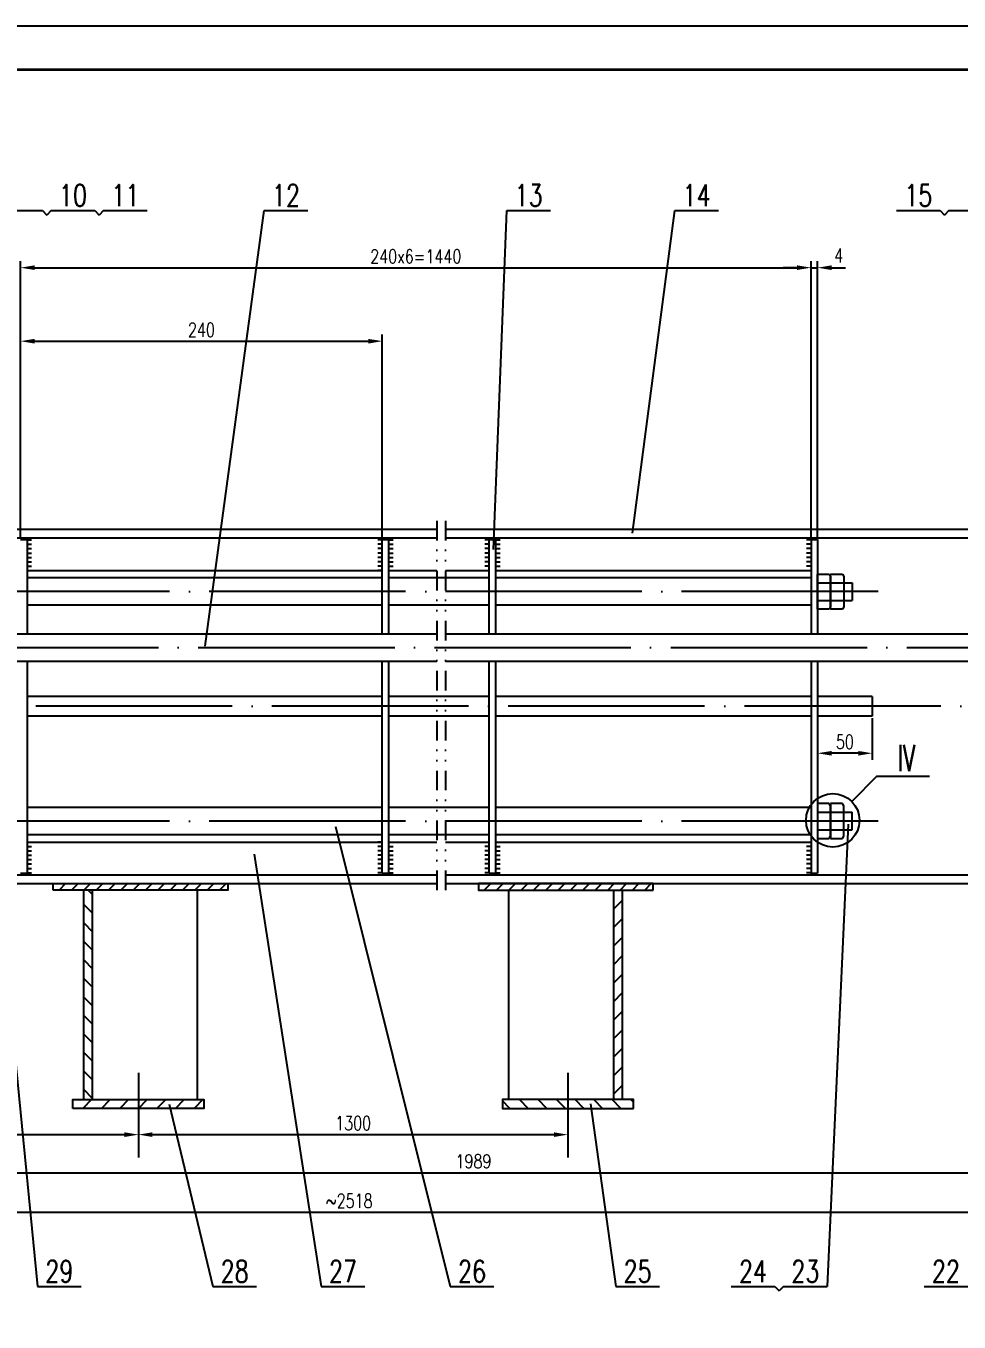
# Model space of a CAD drawing. Extents: x 2423 to 4272, y 1058 to 1658.
# Drawn here: x 2634.5 to 2848.2, y 1354.6 to 1651.6 of the extents above; entities that cross this region are included whole.
import ezdxf
from ezdxf.enums import TextEntityAlignment as Align

# ---------------------------------------------------------------- set-up
doc = ezdxf.new("R2010")
doc.units = 0
doc.header["$LTSCALE"] = 9
doc.header["$MEASUREMENT"] = 0
doc.linetypes.add('DASHDOT', pattern=[6, 5, -0.5, 0, -0.5])
doc.linetypes.add('DIVIDE', pattern=[1.25, 0.5, -0.25, 0, -0.25, 0, -0.25])
doc.layers.get('0').update_dxf_attribs({"linetype": 'CONTINUOUS'})
doc.layers.get('DEFPOINTS').update_dxf_attribs({"linetype": 'CONTINUOUS'})
for name, color, linetype in [('1', 2, 'CONTINUOUS'), ('2', 1, 'CONTINUOUS'), ('3', 2, 'DASHDOT'), ('6', 6, 'DIVIDE')]:
    doc.layers.add(name, color=color, linetype=linetype)
doc.styles.add('HZ', font='txt', dxfattribs={"width": 0.75, "bigfont": 'hztxt'})
doc.styles.get("Standard").update_dxf_attribs({"font": 'simplex', "width": 0.75, "bigfont": 'hztxt'})
doc.dimstyles.get("Standard").update_dxf_attribs({"dimtxt": 0.18, "dimasz": 0.18, "dimexe": 0.18, "dimexo": 0.0625, "dimgap": 0.09, "dimtad": 0, "dimtih": 1, "dimtoh": 1, "dimdec": 4, "dimzin": 0, "dimdsep": 46, "dimtxsty": 'Standard', "dimcen": 0.09, "dimadec": 0, "dimazin": 0, "dimtfac": 1, "dimtdec": 4, "dimtofl": 0, "dimtmove": 0, "dimatfit": 3, "dimfxl": 0, "dimtolj": 1, "dimtzin": 0, "dimarcsym": 0})

# ---------------------------------------------------------------- blocks, each defined once
blk = doc.blocks.new('*D9')
at = {"color": 0, "linetype": 'ByBlock'}
for p, q in [((2633.27, 2223.85), (2633.27, 2270.27)), ((2716.12, 2223.85), (2716.12, 2270.27)), ((2636.47, 2268.77), (2712.92, 2268.77))]:
    blk.add_line(p, q, dxfattribs=at)
for points in [[(2636.47, 2269.3), (2636.47, 2268.23), (2633.27, 2268.77)], [(2712.92, 2269.3), (2712.92, 2268.23), (2716.12, 2268.77)]]:
    blk.add_solid(points, dxfattribs=at)
at = {"layer": 'DEFPOINTS', "color": 0, "linetype": 'ByBlock'}
for p in [(2716.12, 2268.77), (2633.27, 2223.35), (2716.12, 2223.35)]:
    blk.add_point(p, dxfattribs=at)
at = {"color": 0, "linetype": 'ByBlock', "insert": (2674.69, 2271.37), "char_height": 3.2, "attachment_point": 5, "style": 'HZ'}
blk.add_mtext('\\A1;240', dxfattribs=at)
blk = doc.blocks.new('*D10')
at = {"color": 0, "linetype": 'ByBlock'}
for p, q in [((2633.27, 2223.85), (2633.27, 2287.11)), ((2814.31, 2223.85), (2814.31, 2287.11)), ((2636.47, 2285.61), (2811.11, 2285.61))]:
    blk.add_line(p, q, dxfattribs=at)
for points in [[(2636.47, 2286.14), (2636.47, 2285.08), (2633.27, 2285.61)], [(2811.11, 2286.14), (2811.11, 2285.08), (2814.31, 2285.61)]]:
    blk.add_solid(points, dxfattribs=at)
at = {"layer": 'DEFPOINTS', "color": 0, "linetype": 'ByBlock'}
for p in [(2814.31, 2285.61), (2633.27, 2223.35), (2814.31, 2223.35)]:
    blk.add_point(p, dxfattribs=at)
at = {"color": 0, "linetype": 'ByBlock', "insert": (2723.79, 2288.21), "char_height": 3.2, "attachment_point": 5, "style": 'HZ'}
blk.add_mtext('\\A1;240x6=1440', dxfattribs=at)
blk = doc.blocks.new('*D16')
at = {"color": 0, "linetype": 'ByBlock'}
for p, q in [((2466.43, 2184.6), (2466.43, 2067.66)), ((2932.31, 2184.6), (2932.31, 2067.66)), ((2469.63, 2069.16), (2929.11, 2069.16))]:
    blk.add_line(p, q, dxfattribs=at)
for points in [[(2469.63, 2069.69), (2469.63, 2068.63), (2466.43, 2069.16)], [(2929.11, 2069.69), (2929.11, 2068.63), (2932.31, 2069.16)]]:
    blk.add_solid(points, dxfattribs=at)
at = {"layer": 'DEFPOINTS', "color": 0, "linetype": 'ByBlock'}
for p in [(2466.43, 2185.1), (2932.31, 2185.1), (2932.31, 2069.16)]:
    blk.add_point(p, dxfattribs=at)
at = {"color": 0, "linetype": 'ByBlock', "insert": (2699.37, 2071.76), "char_height": 3.2, "attachment_point": 5, "style": 'HZ'}
blk.add_mtext('\\A1;~2518', dxfattribs=at)
blk = doc.blocks.new('*D47')
at = {"color": 0, "linetype": 'ByBlock'}
for p, q in [((2815.81, 1492.9), (2815.81, 1483.39)), ((2828.31, 1492.9), (2828.31, 1483.39)), ((2825.11, 1484.89), (2819.01, 1484.89))]:
    blk.add_line(p, q, dxfattribs=at)
for points in [[(2819.01, 1485.42), (2819.01, 1484.35), (2815.81, 1484.89)], [(2825.11, 1485.42), (2825.11, 1484.35), (2828.31, 1484.89)]]:
    blk.add_solid(points, dxfattribs=at)
at = {"layer": 'DEFPOINTS', "color": 0, "linetype": 'ByBlock'}
for p in [(2815.81, 1493.4), (2828.31, 1493.4), (2815.81, 1484.89)]:
    blk.add_point(p, dxfattribs=at)
at = {"color": 0, "linetype": 'ByBlock', "insert": (2822.06, 1487.49), "char_height": 3.2, "attachment_point": 5, "style": 'HZ'}
blk.add_mtext('\\A1;50', dxfattribs=at)

msp = doc.modelspace()

# ---------------------------------------------------------------- linework, layer by layer
at = {"color": 0, "linetype": 'ByBlock'}
for p, q in [((2811.108, 1596.154), (2807.908, 1596.154)), ((2814.308, 1534.396), (2814.308, 1597.654)), ((2814.308, 1596.154), (2815.808, 1596.154)), ((2815.808, 1534.396), (2815.808, 1597.654)), ((2819.008, 1596.154), (2822.208, 1596.154)), ((2660.266, 1403.021), (2660.266, 1396.004)), ((2660.267, 1403.021), (2660.267, 1396.004)), ((2758.623, 1403.021), (2758.623, 1396.004)), ((2570.716, 1397.504), (2657.066, 1397.504)), ((2663.467, 1397.504), (2755.423, 1397.504)), ((2566.766, 1388.786), (2907.245, 1388.786))]:
    msp.add_line(p, q, dxfattribs=at)
for points in [[(2811.108, 1596.687), (2811.108, 1595.621), (2814.308, 1596.154)], [(2819.008, 1596.687), (2819.008, 1595.621), (2815.808, 1596.154)], [(2657.066, 1398.037), (2657.066, 1396.971), (2660.266, 1397.504)], [(2663.467, 1398.037), (2663.467, 1396.971), (2660.267, 1397.504)], [(2755.423, 1398.037), (2755.423, 1396.971), (2758.623, 1397.504)]]:
    msp.add_solid(points, dxfattribs=at)
at = {"layer": '1'}
for p, q in [((2638.266, 1609.222), (2639.266, 1608.222)), ((2640.266, 1609.222), (2639.266, 1608.222)), ((2650.266, 1609.222), (2651.266, 1608.222)), ((2652.266, 1609.222), (2651.266, 1608.222)), ((2675.572, 1509.467), (2689.047, 1609.222)), ((2741.553, 1531.582), (2744.623, 1609.222)), ((2773.403, 1535.31), (2783.104, 1609.222)), ((2843.888, 1609.222), (2844.888, 1608.222)), ((2845.888, 1609.222), (2844.888, 1608.222)), ((2634.766, 1533.771), (2635.766, 1533.771)), ((2634.766, 1532.771), (2635.766, 1532.771)), ((2716.123, 1533.771), (2715.123, 1533.771)), ((2716.123, 1532.771), (2715.123, 1532.771)), ((2717.623, 1533.771), (2718.623, 1533.771)), ((2717.623, 1532.771), (2718.623, 1532.771)), ((2740.623, 1533.771), (2739.623, 1533.771)), ((2740.623, 1532.771), (2739.623, 1532.771)), ((2742.123, 1533.771), (2743.123, 1533.771)), ((2742.123, 1532.771), (2743.123, 1532.771)), ((2814.308, 1533.771), (2813.308, 1533.771)), ((2814.308, 1532.771), (2813.308, 1532.771)), ((2634.766, 1531.771), (2635.766, 1531.771)), ((2634.766, 1530.771), (2635.766, 1530.771)), ((2634.766, 1529.771), (2635.766, 1529.771)), ((2716.123, 1531.771), (2715.123, 1531.771)), ((2716.123, 1530.771), (2715.123, 1530.771)), ((2716.123, 1529.771), (2715.123, 1529.771)), ((2717.623, 1531.771), (2718.623, 1531.771)), ((2717.623, 1530.771), (2718.623, 1530.771)), ((2717.623, 1529.771), (2718.623, 1529.771)), ((2740.623, 1531.771), (2739.623, 1531.771)), ((2740.623, 1530.771), (2739.623, 1530.771)), ((2740.623, 1529.771), (2739.623, 1529.771)), ((2742.123, 1531.771), (2743.123, 1531.771)), ((2742.123, 1530.771), (2743.123, 1530.771)), ((2742.123, 1529.771), (2743.123, 1529.771)), ((2814.308, 1531.771), (2813.308, 1531.771)), ((2814.308, 1530.771), (2813.308, 1530.771)), ((2814.308, 1529.771), (2813.308, 1529.771)), ((2634.766, 1528.771), (2635.766, 1528.771)), ((2634.766, 1527.771), (2635.766, 1527.771)), ((2634.766, 1526.771), (2635.766, 1526.771)), ((2716.123, 1528.771), (2715.123, 1528.771)), ((2716.123, 1527.771), (2715.123, 1527.771)), ((2716.123, 1526.771), (2715.123, 1526.771)), ((2717.623, 1528.771), (2718.623, 1528.771)), ((2717.623, 1527.771), (2718.623, 1527.771)), ((2717.623, 1526.771), (2718.623, 1526.771)), ((2740.623, 1528.771), (2739.623, 1528.771)), ((2740.623, 1527.771), (2739.623, 1527.771)), ((2742.123, 1528.771), (2743.123, 1528.771)), ((2742.123, 1527.771), (2743.123, 1527.771)), ((2814.308, 1528.771), (2813.308, 1528.771)), ((2814.308, 1527.771), (2813.308, 1527.771)), ((2829.417, 1479.643), (2823.623, 1473.849)), ((2829.417, 1479.643), (2841.417, 1479.643)), ((2626.806, 1468.143), (2637.126, 1362.683)), ((2705.405, 1468.143), (2731.684, 1362.683)), ((2822.855, 1468.651), (2818.025, 1362.683)), ((2634.766, 1464.521), (2635.766, 1464.521)), ((2716.123, 1464.521), (2715.123, 1464.521)), ((2717.623, 1464.521), (2718.623, 1464.521)), ((2634.766, 1463.521), (2635.766, 1463.521)), ((2634.766, 1462.521), (2635.766, 1462.521)), ((2634.766, 1461.521), (2635.766, 1461.521)), ((2686.787, 1461.796), (2702.117, 1362.683)), ((2716.123, 1463.521), (2715.123, 1463.521)), ((2716.123, 1462.521), (2715.123, 1462.521)), ((2716.123, 1461.521), (2715.123, 1461.521)), ((2717.623, 1463.521), (2718.623, 1463.521)), ((2717.623, 1462.521), (2718.623, 1462.521)), ((2717.623, 1461.521), (2718.623, 1461.521)), ((2740.623, 1463.521), (2739.623, 1463.521)), ((2740.623, 1462.521), (2739.623, 1462.521)), ((2740.623, 1461.521), (2739.623, 1461.521)), ((2742.123, 1463.521), (2743.123, 1463.521)), ((2742.123, 1462.521), (2743.123, 1462.521)), ((2742.123, 1461.521), (2743.123, 1461.521)), ((2814.308, 1463.521), (2813.308, 1463.521)), ((2814.308, 1462.521), (2813.308, 1462.521)), ((2814.308, 1461.521), (2813.308, 1461.521)), ((2634.766, 1460.521), (2635.766, 1460.521)), ((2634.766, 1459.521), (2635.766, 1459.521)), ((2634.766, 1458.521), (2635.766, 1458.521)), ((2716.123, 1460.521), (2715.123, 1460.521)), ((2716.123, 1459.521), (2715.123, 1459.521)), ((2716.123, 1458.521), (2715.123, 1458.521)), ((2717.623, 1460.521), (2718.623, 1460.521)), ((2717.623, 1459.521), (2718.623, 1459.521)), ((2717.623, 1458.521), (2718.623, 1458.521)), ((2740.623, 1460.521), (2739.623, 1460.521)), ((2740.623, 1459.521), (2739.623, 1459.521)), ((2740.623, 1458.521), (2739.623, 1458.521)), ((2742.123, 1460.521), (2743.123, 1460.521)), ((2742.123, 1459.521), (2743.123, 1459.521)), ((2742.123, 1458.521), (2743.123, 1458.521)), ((2814.308, 1460.521), (2813.308, 1460.521)), ((2814.308, 1459.521), (2813.308, 1459.521)), ((2814.308, 1458.521), (2813.308, 1458.521)), ((2634.766, 1457.521), (2635.766, 1457.521)), ((2716.123, 1457.521), (2715.123, 1457.521)), ((2717.623, 1457.521), (2718.623, 1457.521)), ((2740.623, 1457.521), (2739.623, 1457.521)), ((2742.123, 1457.521), (2743.123, 1457.521)), ((2814.308, 1457.521), (2813.308, 1457.521)), ((2643.597, 1455.021), (2642.097, 1453.521)), ((2644.925, 1453.521), (2646.425, 1455.021)), ((2649.253, 1455.021), (2647.753, 1453.521)), ((2648.738, 1453.521), (2649.766, 1452.493)), ((2650.581, 1453.521), (2652.081, 1455.021)), ((2654.909, 1455.021), (2653.409, 1453.521)), ((2656.237, 1453.521), (2657.737, 1455.021)), ((2660.565, 1455.021), (2659.065, 1453.521)), ((2661.893, 1453.521), (2663.393, 1455.021)), ((2666.221, 1455.021), (2664.721, 1453.521)), ((2667.549, 1453.521), (2669.049, 1455.021)), ((2671.877, 1455.021), (2670.377, 1453.521)), ((2673.205, 1453.521), (2674.705, 1455.021)), ((2677.533, 1455.021), (2676.033, 1453.521)), ((2678.861, 1453.521), (2680.361, 1455.021)), ((2740.956, 1455.021), (2739.457, 1453.521)), ((2742.285, 1453.521), (2743.784, 1455.021)), ((2746.612, 1455.021), (2745.113, 1453.521)), ((2747.941, 1453.521), (2749.44, 1455.021)), ((2752.268, 1455.021), (2750.769, 1453.521)), ((2753.597, 1453.521), (2755.096, 1455.021)), ((2757.924, 1455.021), (2756.425, 1453.521)), ((2759.253, 1453.521), (2760.752, 1455.021)), ((2763.58, 1455.021), (2762.081, 1453.521)), ((2764.909, 1453.521), (2766.408, 1455.021)), ((2769.236, 1455.021), (2767.737, 1453.521)), ((2770.565, 1453.521), (2772.064, 1455.021)), ((2774.892, 1455.021), (2773.393, 1453.521)), ((2776.221, 1453.521), (2777.72, 1455.021)), ((2649.766, 1448.25), (2647.766, 1450.25)), ((2771.123, 1451.251), (2769.123, 1449.25)), ((2769.123, 1445.007), (2771.123, 1447.007)), ((2647.766, 1446.007), (2649.766, 1444.006)), ((2649.766, 1439.763), (2647.766, 1441.764)), ((2771.123, 1442.764), (2769.123, 1440.764)), ((2647.766, 1437.52), (2649.766, 1435.52)), ((2769.123, 1436.52), (2771.123, 1438.521)), ((2649.766, 1431.277), (2647.766, 1433.277)), ((2771.123, 1434.278), (2769.123, 1432.277)), ((2647.766, 1429.034), (2649.766, 1427.033)), ((2769.123, 1428.034), (2771.123, 1430.034)), ((2771.123, 1425.791), (2769.123, 1423.79)), ((2649.766, 1422.79), (2647.766, 1424.791)), ((2647.766, 1420.547), (2649.766, 1418.547)), ((2769.123, 1419.547), (2771.123, 1421.548)), ((2771.123, 1417.305), (2769.123, 1415.304)), ((2649.766, 1414.304), (2647.766, 1416.304)), ((2647.766, 1412.061), (2649.766, 1410.06)), ((2660.266, 1411.646), (2660.266, 1392.268)), ((2758.623, 1411.646), (2758.623, 1392.268)), ((2769.123, 1411.061), (2771.123, 1413.061)), ((2649.766, 1405.817), (2647.766, 1407.818)), ((2771.123, 1408.818), (2769.123, 1406.817)), ((2649.54, 1405.521), (2647.541, 1403.521)), ((2651.783, 1403.521), (2653.782, 1405.521)), ((2658.024, 1405.521), (2656.025, 1403.521)), ((2660.267, 1403.521), (2662.266, 1405.521)), ((2666.508, 1405.521), (2664.509, 1403.521)), ((2668.751, 1403.521), (2670.751, 1405.521)), ((2674.993, 1405.521), (2672.993, 1403.521)), ((2745.32, 1403.521), (2743.623, 1405.218)), ((2747.563, 1405.521), (2749.562, 1403.521)), ((2753.804, 1403.521), (2751.805, 1405.521)), ((2756.047, 1405.521), (2758.046, 1403.521)), ((2762.288, 1403.521), (2760.289, 1405.521)), ((2764.531, 1405.521), (2766.53, 1403.521)), ((2770.772, 1403.521), (2768.773, 1405.521)), ((2773.015, 1405.521), (2773.623, 1404.912)), ((2667.304, 1404.506), (2677.304, 1362.683)), ((2763.826, 1404.579), (2769.581, 1362.683)), ((2806.025, 1362.683), (2807.025, 1361.683)), ((2808.025, 1362.683), (2807.025, 1361.683))]:
    msp.add_line(p, q, dxfattribs=at)
msp.add_lwpolyline([(2423, 1057.552), (2423, 1651.552), (3264, 1651.552), (3264, 1057.552)], close=True, dxfattribs=at)
msp.add_circle((2819.292, 1469.518), 6.125, dxfattribs=at)
at = {"layer": '2'}
for p, q in [((2628.266, 1609.222), (2638.266, 1609.222)), ((2640.266, 1609.222), (2650.266, 1609.222)), ((2652.266, 1609.222), (2662.266, 1609.222)), ((2689.047, 1609.222), (2699.047, 1609.222)), ((2744.623, 1609.222), (2754.623, 1609.222)), ((2783.104, 1609.222), (2793.104, 1609.222)), ((2833.888, 1609.222), (2843.888, 1609.222)), ((2845.888, 1609.222), (2855.888, 1609.222)), ((2611.141, 1536.271), (2728.623, 1536.271)), ((2730.623, 1536.271), (2874.743, 1536.271)), ((2611.141, 1534.271), (2728.623, 1534.271)), ((2633.266, 1533.896), (2634.766, 1533.896)), ((2634.766, 1534.271), (2634.766, 1512.271)), ((2716.123, 1533.896), (2717.623, 1533.896)), ((2716.123, 1512.271), (2716.123, 1533.896)), ((2717.623, 1512.271), (2717.623, 1533.896)), ((2730.623, 1534.271), (2898.995, 1534.271)), ((2740.623, 1533.896), (2742.123, 1533.896)), ((2740.623, 1512.271), (2740.623, 1533.896)), ((2742.123, 1512.271), (2742.123, 1533.896)), ((2814.308, 1534.271), (2814.308, 1512.271)), ((2814.308, 1533.896), (2815.808, 1533.896)), ((2815.808, 1533.896), (2815.808, 1512.271)), ((2634.766, 1526.771), (2716.123, 1526.771)), ((2717.623, 1526.771), (2728.623, 1526.771)), ((2730.623, 1526.771), (2740.623, 1526.771)), ((2742.123, 1526.771), (2814.308, 1526.771)), ((2716.123, 1525.056), (2634.766, 1525.056)), ((2740.623, 1525.056), (2717.623, 1525.056)), ((2814.308, 1525.056), (2742.123, 1525.056)), ((2815.808, 1517.931), (2815.808, 1525.931)), ((2815.808, 1525.931), (2818.498, 1525.931)), ((2815.808, 1523.931), (2821.808, 1523.931)), ((2818.498, 1525.931), (2818.808, 1525.395)), ((2818.808, 1517.931), (2818.808, 1525.931)), ((2818.808, 1525.931), (2821.498, 1525.931)), ((2818.808, 1525.395), (2818.808, 1518.467)), ((2818.808, 1523.931), (2821.808, 1523.931)), ((2821.498, 1525.931), (2821.808, 1525.395)), ((2821.808, 1525.395), (2821.808, 1518.467)), ((2821.808, 1523.931), (2823.708, 1523.931)), ((2823.708, 1523.931), (2823.708, 1519.931)), ((2716.123, 1518.806), (2634.766, 1518.806)), ((2740.623, 1518.806), (2717.623, 1518.806)), ((2814.308, 1518.806), (2742.123, 1518.806)), ((2815.808, 1519.931), (2821.808, 1519.931)), ((2818.498, 1517.931), (2815.808, 1517.931)), ((2818.808, 1518.467), (2818.498, 1517.931)), ((2818.808, 1519.931), (2821.808, 1519.931)), ((2821.498, 1517.931), (2818.808, 1517.931)), ((2821.808, 1518.467), (2821.498, 1517.931)), ((2821.808, 1519.931), (2823.708, 1519.931)), ((2566.141, 1512.271), (2728.623, 1512.271)), ((2730.623, 1512.271), (2907.87, 1512.271)), ((2566.141, 1506.021), (2728.623, 1506.021)), ((2634.766, 1506.021), (2634.766, 1457.021)), ((2716.123, 1457.396), (2716.123, 1506.021)), ((2717.623, 1457.396), (2717.623, 1506.021)), ((2730.623, 1506.021), (2907.87, 1506.021)), ((2740.623, 1457.396), (2740.623, 1506.021)), ((2742.123, 1457.396), (2742.123, 1506.021)), ((2814.308, 1506.021), (2814.308, 1457.021)), ((2815.808, 1506.021), (2815.808, 1457.396)), ((2716.123, 1497.896), (2634.766, 1497.896)), ((2740.623, 1497.896), (2717.623, 1497.896)), ((2814.308, 1497.896), (2742.123, 1497.896)), ((2828.308, 1497.896), (2815.808, 1497.896)), ((2828.308, 1497.896), (2828.308, 1493.396)), ((2716.123, 1493.396), (2634.766, 1493.396)), ((2740.623, 1493.396), (2717.623, 1493.396)), ((2814.308, 1493.396), (2742.123, 1493.396)), ((2828.308, 1493.396), (2815.808, 1493.396)), ((2815.808, 1473.361), (2815.808, 1465.361)), ((2818.498, 1473.361), (2815.808, 1473.361)), ((2818.808, 1472.825), (2818.498, 1473.361)), ((2818.808, 1473.361), (2818.808, 1465.361)), ((2821.498, 1473.361), (2818.808, 1473.361)), ((2821.808, 1472.825), (2821.498, 1473.361)), ((2716.123, 1472.486), (2634.766, 1472.486)), ((2740.623, 1472.486), (2717.623, 1472.486)), ((2814.308, 1472.486), (2742.123, 1472.486)), ((2815.808, 1471.361), (2821.808, 1471.361)), ((2818.808, 1465.897), (2818.808, 1472.825)), ((2818.808, 1471.361), (2821.808, 1471.361)), ((2821.808, 1465.897), (2821.808, 1472.825)), ((2821.808, 1471.361), (2823.708, 1471.361)), ((2823.708, 1467.361), (2823.708, 1471.361)), ((2815.808, 1467.361), (2821.808, 1467.361)), ((2818.808, 1467.361), (2821.808, 1467.361)), ((2821.808, 1467.361), (2823.708, 1467.361)), ((2716.123, 1466.236), (2634.766, 1466.236)), ((2634.766, 1464.521), (2716.123, 1464.521)), ((2740.623, 1466.236), (2717.623, 1466.236)), ((2717.623, 1464.521), (2728.623, 1464.521)), ((2730.623, 1464.521), (2740.623, 1464.521)), ((2814.308, 1466.236), (2742.123, 1466.236)), ((2742.123, 1464.521), (2814.308, 1464.521)), ((2815.808, 1465.361), (2818.498, 1465.361)), ((2818.498, 1465.361), (2818.808, 1465.897)), ((2818.808, 1465.361), (2821.498, 1465.361)), ((2821.498, 1465.361), (2821.808, 1465.897)), ((2575.016, 1457.021), (2728.623, 1457.021)), ((2633.266, 1457.396), (2634.766, 1457.396)), ((2716.123, 1457.396), (2717.623, 1457.396)), ((2730.623, 1457.021), (2875.495, 1457.021)), ((2740.623, 1457.396), (2742.123, 1457.396)), ((2814.308, 1457.396), (2815.808, 1457.396)), ((2596.521, 1455.021), (2728.623, 1455.021)), ((2647.766, 1405.521), (2647.766, 1453.521)), ((2649.766, 1405.521), (2649.766, 1453.521)), ((2673.766, 1405.521), (2673.766, 1453.521)), ((2730.623, 1455.021), (2875.495, 1455.021)), ((2745.123, 1405.521), (2745.123, 1453.521)), ((2769.123, 1405.521), (2769.123, 1453.521)), ((2771.123, 1405.521), (2771.123, 1453.521)), ((2637.126, 1362.683), (2647.126, 1362.683)), ((2677.304, 1362.683), (2687.304, 1362.683)), ((2702.117, 1362.683), (2712.117, 1362.683)), ((2731.684, 1362.683), (2741.684, 1362.683)), ((2769.581, 1362.683), (2779.581, 1362.683)), ((2796.025, 1362.683), (2806.025, 1362.683)), ((2808.025, 1362.683), (2818.025, 1362.683)), ((2840.198, 1362.683), (2850.198, 1362.683))]:
    msp.add_line(p, q, dxfattribs=at)
at = {"layer": '2', "const_width": 0.6}
msp.add_lwpolyline([(2448, 1067.552), (2448, 1641.552), (3254, 1641.552), (3254, 1067.552)], close=True, dxfattribs=at)
at = {"layer": '2'}
for points in [[(2640.766, 1453.521), (2640.766, 1455.021), (2680.766, 1455.021), (2680.766, 1453.521)], [(2778.123, 1453.521), (2778.123, 1455.021), (2738.123, 1455.021), (2738.123, 1453.521)], [(2645.266, 1403.521), (2645.266, 1405.521), (2675.266, 1405.521), (2675.266, 1403.521)], [(2773.623, 1403.521), (2773.623, 1405.521), (2743.623, 1405.521), (2743.623, 1403.521)]]:
    msp.add_lwpolyline(points, close=True, dxfattribs=at)
at = {"layer": '3'}
for p, q in [((2829.659, 1521.931), (2570.965, 1521.931)), ((2565.766, 1509.146), (2908.933, 1509.146)), ((2952.245, 1495.646), (2465.971, 1495.646)), ((2829.659, 1469.361), (2570.965, 1469.361))]:
    msp.add_line(p, q, dxfattribs=at)
at = {"layer": '6'}
for p, q in [((2728.623, 1538.146), (2728.623, 1453.146)), ((2730.623, 1538.146), (2730.623, 1453.146))]:
    msp.add_line(p, q, dxfattribs=at)
at = {"layer": 'DEFPOINTS', "color": 0, "linetype": 'ByBlock'}
for p in [(2815.808, 1596.154), (2660.266, 1403.521), (2660.267, 1403.521), (2758.623, 1403.521), (2660.266, 1397.504), (2758.623, 1397.504)]:
    msp.add_point(p, dxfattribs=at)

# ---------------------------------------------------------------- texts
at = {"color": 0, "linetype": 'ByBlock', "char_height": 3.2, "attachment_point": 5, "style": 'HZ'}
for s, insert in [('4', (2820.64, 1598.938)), ('1300', (2709.445, 1400.104)), ('1989', (2737.006, 1391.386))]:
    msp.add_mtext(s, dxfattribs=dict(at, insert=insert))
at = {"layer": '1', "style": 'HZ'}
for s, height, width, p in [('10', 4.9925, 0.75, (2645.266, 1610.222)), ('11', 4.9925, 0.75, (2657.266, 1610.222)), ('12', 4.9925, 0.75, (2694.047, 1610.222)), ('13', 4.9925, 0.75, (2749.623, 1610.222)), ('14', 4.9925, 0.75, (2788.104, 1610.222)), ('15', 4.9925, 0.75, (2838.888, 1610.222)), ('IV', 6, 0.6, (2836.192, 1480.795)), ('29', 4.9925, 0.75, (2642.126, 1363.683)), ('28', 4.9925, 0.75, (2682.304, 1363.683)), ('27', 4.9925, 0.75, (2707.117, 1363.683)), ('26', 4.9925, 0.75, (2736.684, 1363.683)), ('25', 4.9925, 0.75, (2774.581, 1363.683)), ('24', 4.9925, 0.75, (2801.025, 1363.683)), ('23', 4.9925, 0.75, (2813.025, 1363.683)), ('22', 4.9925, 0.75, (2845.198, 1363.683))]:
    msp.add_text(s, height=height, dxfattribs=dict(at, width=width)).set_placement(p, align=Align.CENTER)

# ---------------------------------------------------------------- dimensions: what is measured, and where the dimension line sits
at = {"layer": '1'}
for base, p1, p2, text, picture, middle, set_off in [((2814.308, 1596.154), (2633.266, 1533.896), (2814.308, 1533.896), '240x6=1440', '*D10', (2723.787, 1598.754), (0, -689.456)), ((2716.123, 1579.309), (2633.266, 1533.896), (2716.123, 1533.896), '240', '*D9', (2674.694, 1581.909), (0, -689.456)), ((2941.495, 1379.704), (2475.616, 1495.646), (2941.495, 1495.646), '~2518', '*D16', (2708.556, 1382.304), (9.182, -689.456))]:
    dim = msp.add_linear_dim(base=base, p1=p1, p2=p2, text=text, dimstyle='Standard', override={"dimtxt": 3.2, "dimasz": 3.2, "dimexe": 1.5, "dimexo": 0.5, "dimgap": 1, "dimtad": 1, "dimtih": 0, "dimtoh": 0, "dimdec": 2, "dimtxsty": 'HZ', "dimtdec": 2, "dimtmove": 2}, dxfattribs=at)
    dim.commit()
    dim.dimension.update_dxf_attribs({"geometry": picture, "text_midpoint": middle, "insert": set_off})
dim = msp.add_linear_dim(base=(2815.808, 1484.886), p1=(2828.308, 1493.396), p2=(2815.808, 1493.396), text='50', dimstyle='Standard', override={"dimtxt": 3.2, "dimasz": 3.2, "dimexe": 1.5, "dimexo": 0.5, "dimgap": 1, "dimtad": 1, "dimtih": 0, "dimtoh": 0, "dimdec": 2, "dimtxsty": 'HZ', "dimtdec": 2, "dimtmove": 2}, dxfattribs=at)
dim.commit()
dim.dimension.update_dxf_attribs({"geometry": '*D47', "text_midpoint": (2822.058, 1487.486)})

doc.saveas('drawing.dxf')
